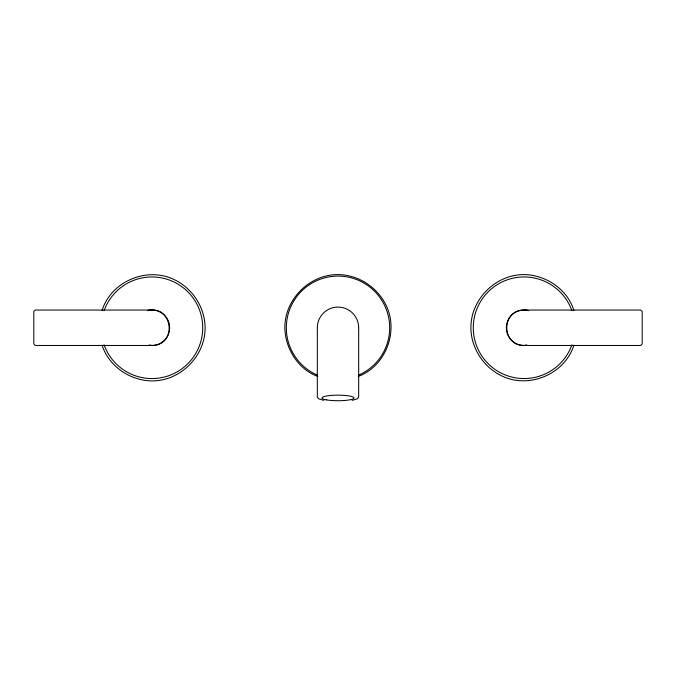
<?xml version="1.0" encoding="UTF-8"?>
<svg xmlns="http://www.w3.org/2000/svg" width="676" height="676" viewBox="0 0 676 676"><rect width="100%" height="100%" fill="white"/><g stroke="black" fill="none" stroke-linecap="round" stroke-linejoin="round"><path stroke-width="1.01" d="M102.101 310.335C110.137 284.503 139.856 269.428 165.696 276.408C188.359 282.619 204.963 304.259 205.098 327.759C205.276 356.21 180.391 381.095 151.939 380.918C130.054 380.639 108.777 366.308 102.101 345.183M573.899 345.183C565.863 371.014 536.144 386.089 510.304 379.109C487.641 372.899 471.037 351.258 470.902 327.759C470.724 299.307 495.609 274.422 524.061 274.6C545.946 274.878 567.223 289.21 573.899 310.335M358.17 376.456C382.557 367.558 395.95 338.744 389.351 314.002C383.14 291.331 361.499 274.726 338 274.6C309.549 274.422 284.664 299.307 284.841 327.759C285.204 348.52 298.006 369.214 317.83 376.456M352.095 400.386L357.249 398.84L358.677 397.218L358.677 328.266M151.939 310.039L35.279 310.039L33.8 311.526L33.8 343.991L35.279 345.478L151.939 345.478C178.075 345.301 172.65 304.048 147.351 310.639A17.72 17.72 0 0 1 169.634 326.829A17.72 17.72 0 0 1 149.159 345.259M524.061 310.039C501.06 309.802 501.06 345.715 524.061 345.478L640.721 345.478L642.2 343.991L642.2 311.526L640.721 310.039L524.061 310.039L528.649 310.639A17.72 17.72 0 0 0 506.366 326.829A17.72 17.72 0 0 0 526.841 345.259M524.061 345.478L526.815 345.115M149.185 345.115L151.939 345.478M323.905 400.386L318.751 398.84L317.323 397.218L317.323 328.266M104.079 310.715A50.801 50.801 0 0 1 182.174 286.945A50.801 50.801 0 0 1 182.174 368.572A50.801 50.801 0 0 1 104.079 344.802M571.921 344.802A50.801 50.801 0 0 1 493.826 368.572A50.801 50.801 0 0 1 493.826 286.945A50.801 50.801 0 0 1 571.921 310.715M316.782 374.876A51.672 51.672 0 0 1 297.33 295.885A51.672 51.672 0 0 1 378.67 295.885A51.672 51.672 0 0 1 359.218 374.876M317.323 327.759A20.677 20.677 0 0 1 338 307.081A20.677 20.677 0 0 1 358.677 327.759M326.677 399.905A16.013 2.78 0 0 0 353.472 398.663A16.013 2.78 0 0 0 333.851 395.257A16.013 2.78 0 0 0 326.677 399.905"/></g></svg>
